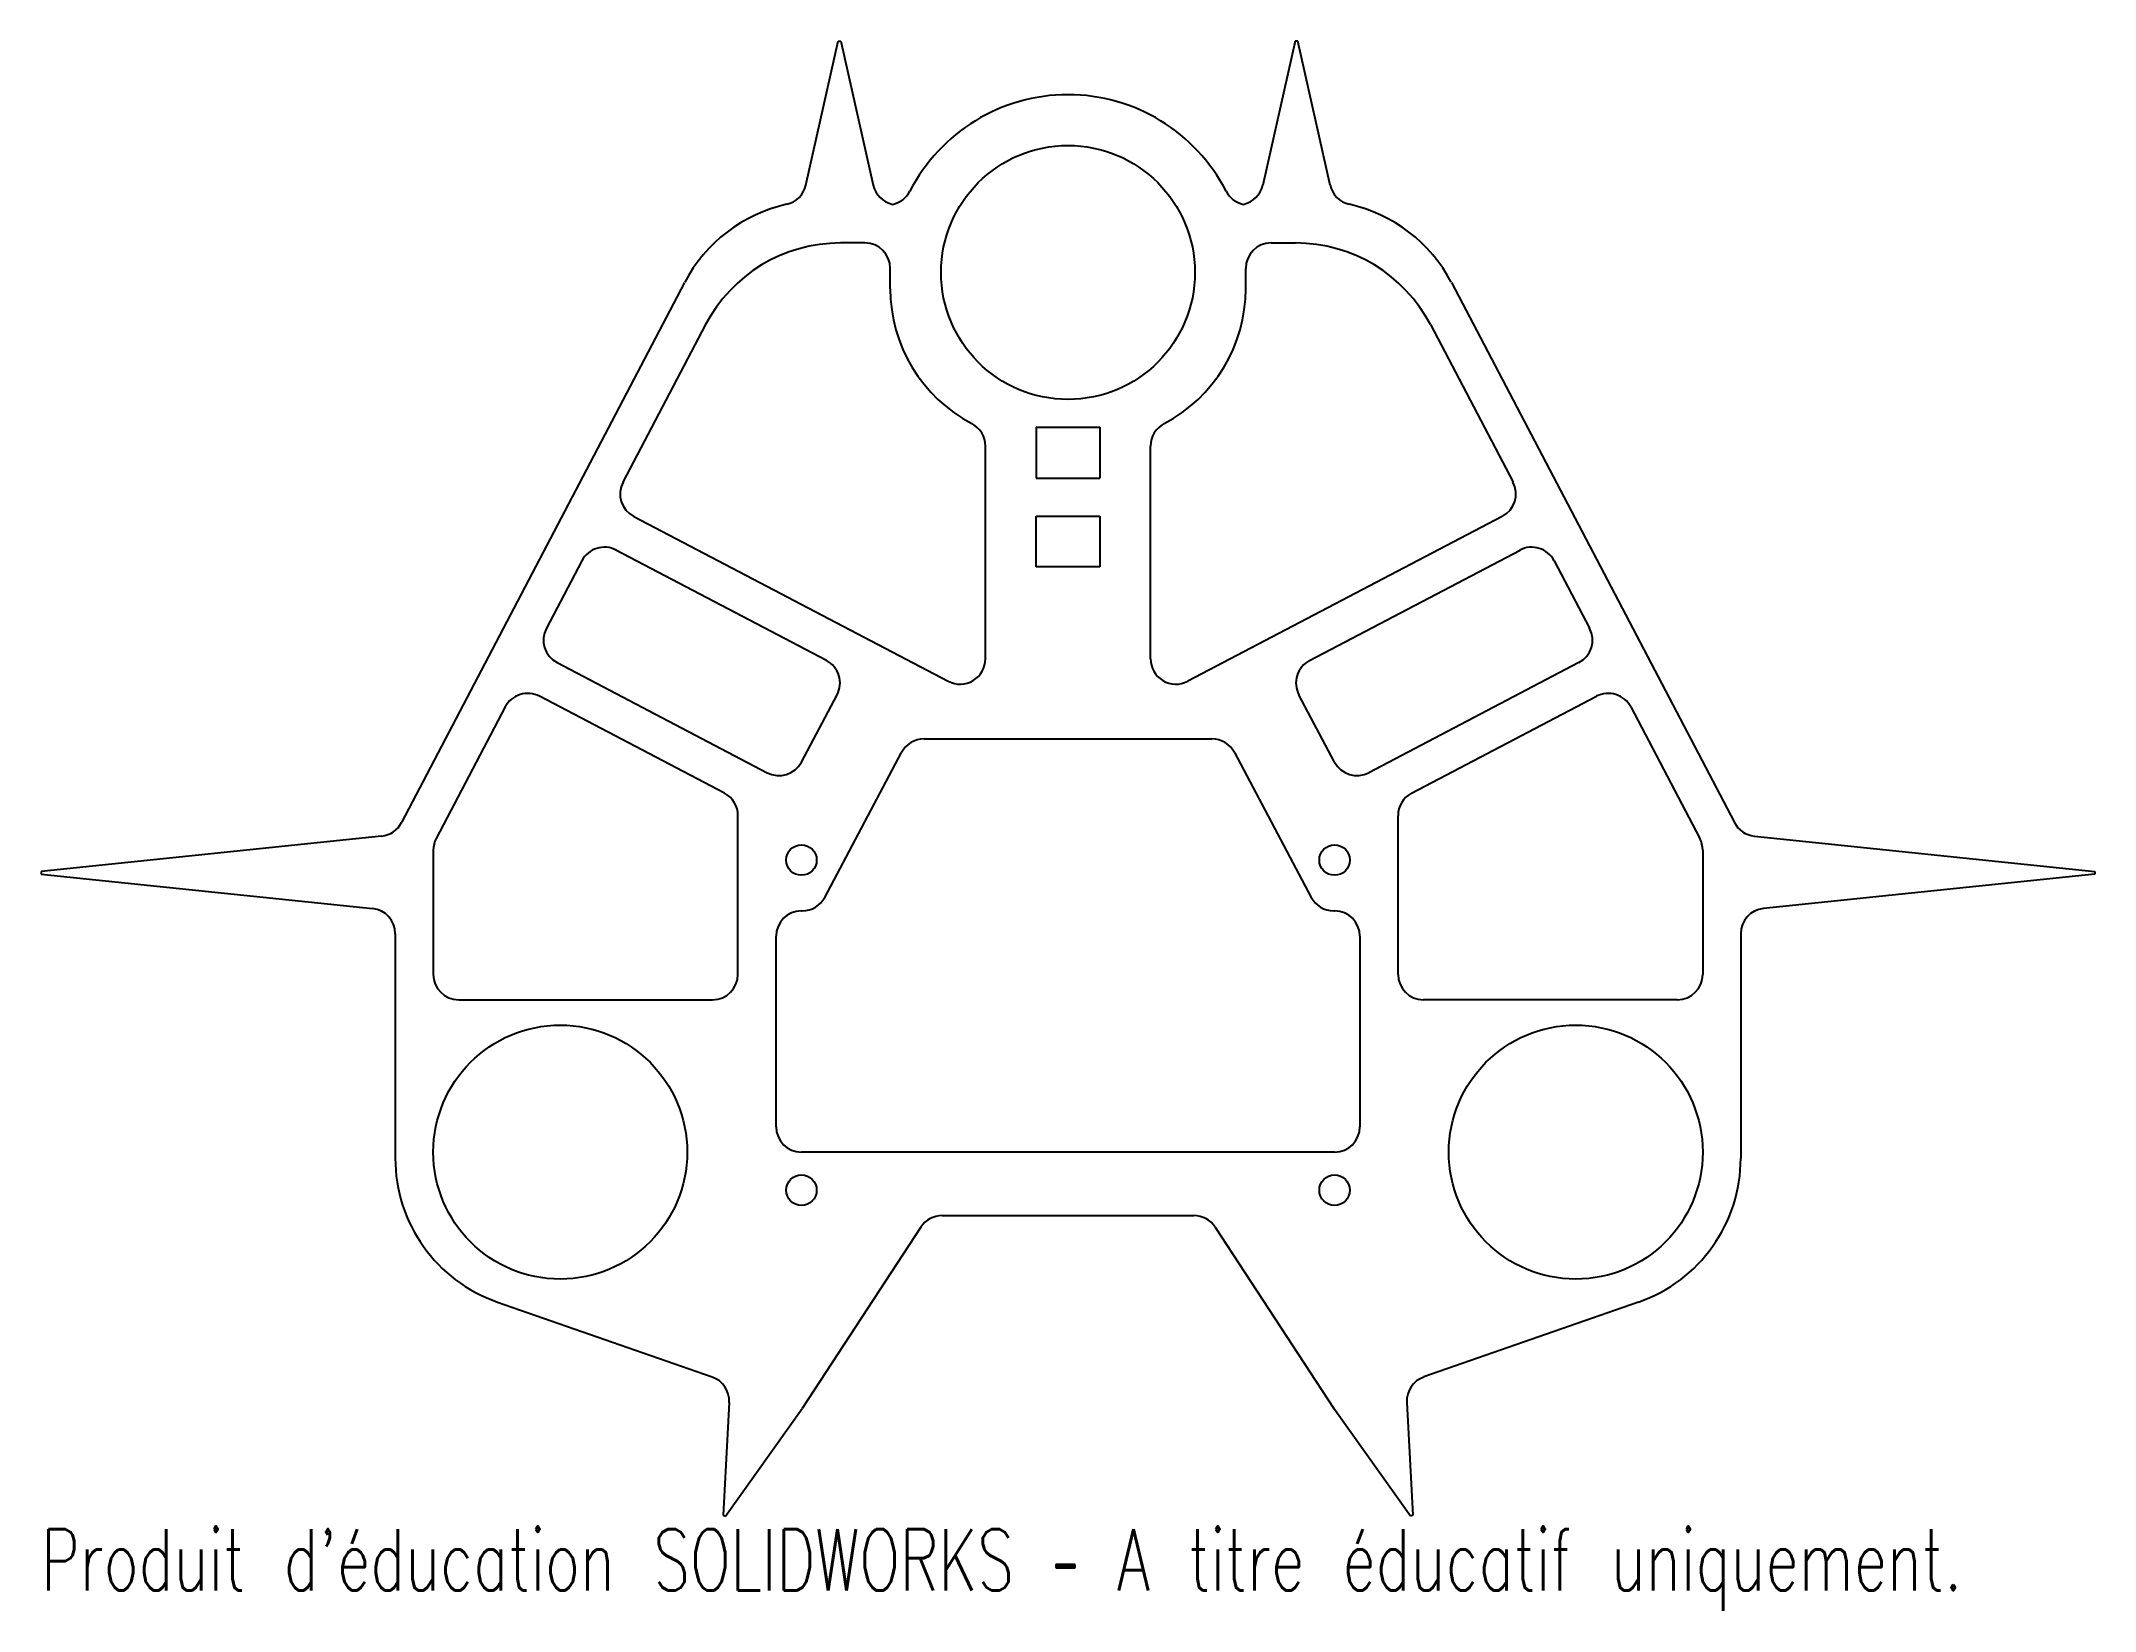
# Model space of a CAD drawing. Header units: millimetres. Extents: x -81 to 81, y -36 to 88.
import ezdxf

# ---------------------------------------------------------------- set-up
doc = ezdxf.new("R2010")
doc.units = ezdxf.units.MM
doc.styles.add('SLDTEXTSTYLE0', font='TXT', dxfattribs={"width": 0.7, "bigfont": 'bigfont'})

msp = doc.modelspace()

# ---------------------------------------------------------------- linework, layer by layer
at = {"color": 7, "linetype": 'Continuous', "lineweight": 25}
for p, q in [((-20.65, 76.16), (-18.1, 87.5)), ((-18.1, 87.5), (-17.9, 87.5)), ((-17.9, 87.5), (-15.35, 76.16)), ((17.9, 87.5), (15.35, 76.16)), ((18.1, 87.5), (17.9, 87.5)), ((20.65, 76.16), (18.1, 87.5)), ((-16, 71.6), (-17.93, 71.6)), ((16, 71.6), (17.93, 71.6)), ((-14, 68), (-14, 69.6)), ((14, 68), (14, 69.6)), ((-30.2, 68.5), (-52.5, 25.95)), ((30.2, 68.5), (52.5, 25.95)), ((-28.56, 65.17), (-35.06, 52.77)), ((28.56, 65.17), (35.06, 52.77)), ((-2.5, 57.09), (2.5, 57.09)), ((-2.5, 57.09), (-2.5, 53.09)), ((2.5, 57.09), (2.5, 53.09)), ((-6.5, 38.85), (-6.5, 55.6)), ((6.5, 38.85), (6.5, 55.6)), ((-2.5, 53.09), (2.5, 53.09)), ((-34.21, 50.07), (-9.43, 37.08)), ((-2.5, 46.09), (-2.5, 50.09)), ((-2.5, 50.09), (2.5, 50.09)), ((2.5, 50.09), (2.5, 46.09)), ((34.21, 50.07), (9.43, 37.08)), ((-19.03, 38.73), (-35.61, 47.41)), ((19.03, 38.73), (35.61, 47.41)), ((-38.31, 46.57), (-41.09, 41.26)), ((2.5, 46.09), (-2.5, 46.09)), ((38.31, 46.57), (41.09, 41.26)), ((-40.25, 38.56), (-23.7, 29.88)), ((40.25, 38.56), (23.7, 29.88)), ((-27.07, 28.26), (-41.64, 35.9)), ((-21, 30.72), (-18.19, 36.02)), ((21, 30.72), (18.19, 36.02)), ((27.07, 28.26), (41.64, 35.9)), ((-44.34, 35.06), (-49.77, 24.7)), ((44.34, 35.06), (49.77, 24.7)), ((-11.34, 32.54), (11.34, 32.54)), ((-19.16, 20.06), (-13.11, 31.48)), ((13.11, 31.48), (19.16, 20.06)), ((-26, 14), (-26, 26.49)), ((26, 14), (26, 26.49)), ((-54.07, 24.89), (-80.9, 22.1)), ((54.07, 24.89), (80.9, 22.1)), ((-50, 23.77), (-50, 14)), ((50, 23.77), (50, 14)), ((-80.9, 22.1), (-80.9, 21.9)), ((-80.9, 21.9), (-54.79, 19.19)), ((80.9, 21.9), (54.79, 19.19)), ((80.9, 22.1), (80.9, 21.9)), ((-21, 19), (-20.93, 19)), ((20.93, 19), (21, 19)), ((-53, 17.2), (-53, -0.48)), ((-23, 2), (-23, 17)), ((23, 17), (23, 2)), ((53, 17.2), (53, -0.48)), ((-48, 12), (-28, 12)), ((48, 12), (28, 12)), ((21, 0), (-21, 0)), ((-11.59, -5.9), (-20.94, -20.18)), ((-9.92, -5), (9.92, -5)), ((11.59, -5.9), (20.94, -20.18)), ((-44.95, -11.81), (-28.03, -17.71)), ((44.95, -11.81), (28.03, -17.71)), ((-26.69, -19.71), (-27.16, -28.6)), ((-26.98, -28.67), (-20.94, -20.18)), ((26.98, -28.67), (20.94, -20.18)), ((26.69, -19.71), (27.16, -28.6)), ((-27.16, -28.6), (-26.98, -28.67)), ((27.16, -28.6), (26.98, -28.67))]:
    msp.add_line(p, q, dxfattribs=at)
for centre, radius in [((0, 69.28), 10), ((-21, 23), 1.2), ((21, 23), 1.2), ((-40, 0), 10), ((40, 0), 10), ((-21, -3), 1.2), ((21, -3), 1.2)]:
    msp.add_circle(centre, radius, dxfattribs=at)
for centre, radius, start, end in [((0, 69.28), 14, 27.2177, 152.7823), ((-22.6, 76.6), 2, 282.5119, 347.3302), ((-13.4, 76.6), 2, 192.6698, 258.0431), ((13.4, 76.6), 2, 281.9569, 347.3302), ((22.6, 76.6), 2, 192.6698, 257.4881), ((-19.57, 62.93), 12, 102.5119, 152.3368), ((-14.23, 76.6), 2, 281.9569, 332.7823), ((14.23, 76.6), 2, 207.2177, 258.0431), ((19.57, 62.93), 12, 27.6632, 77.4881), ((-17.93, 59.6), 12, 90, 152.3368), ((-16, 69.6), 2, 0, 90), ((16, 69.6), 2, 90, 180), ((17.93, 59.6), 12, 27.6632, 90), ((-2, 68), 12, 180, 242.336), ((2, 68), 12, 297.664, 0), ((-8.5, 55.6), 2, 0, 62.336), ((8.5, 55.6), 2, 117.664, 180), ((-33.28, 51.84), 2, 152.3368, 242.3368), ((33.28, 51.84), 2, 297.6632, 27.6632), ((-36.53, 45.64), 2, 62.3368, 152.3368), ((36.53, 45.64), 2, 27.6632, 117.6632), ((-39.32, 40.33), 2, 152.3368, 242.3368), ((39.32, 40.33), 2, 297.6632, 27.6632), ((-8.5, 38.85), 2, 242.3368, 0), ((8.5, 38.85), 2, 180, 297.6632), ((-19.96, 36.95), 2, 332.082, 62.3368), ((19.96, 36.95), 2, 117.6632, 207.918), ((-42.57, 34.13), 2, 62.3368, 152.3368), ((42.57, 34.13), 2, 27.6632, 117.6632), ((-11.34, 30.54), 2, 90, 152.082), ((11.34, 30.54), 2, 27.918, 90), ((-22.77, 31.65), 2, 242.3368, 332.082), ((22.77, 31.65), 2, 207.918, 297.6632), ((-28, 26.49), 2, 0, 62.3368), ((28, 26.49), 2, 117.6632, 180), ((-54.27, 26.88), 2, 275.9342, 332.3368), ((54.27, 26.88), 2, 207.6632, 264.0658), ((-48, 23.77), 2, 152.3368, 180), ((48, 23.77), 2, 0, 27.6632), ((-20.93, 21), 2, 270, 332.082), ((20.93, 21), 2, 207.918, 270), ((-55, 17.2), 2, 0, 84.0658), ((-21, 17), 2, 90, 180), ((21, 17), 2, 0, 90), ((55, 17.2), 2, 95.9342, 180), ((-48, 14), 2, 180, 270), ((-28, 14), 2, 270, 0), ((28, 14), 2, 180, 270), ((48, 14), 2, 270, 0), ((-21, 2), 2, 180, 270), ((21, 2), 2, 270, 0), ((-41, -0.48), 12, 180, 250.7693), ((41, -0.48), 12, 289.2307, 0), ((-9.92, -7), 2, 90, 146.7757), ((9.92, -7), 2, 33.2243, 90), ((-28.69, -19.6), 2, 356.9415, 70.7693), ((28.69, -19.6), 2, 109.2307, 183.0585)]:
    msp.add_arc(centre, radius, start, end, dxfattribs=at)

# ---------------------------------------------------------------- texts
at = {"color": 7, "linetype": 'Continuous', "insert": (-80.9, -29.69), "char_height": 4.8336, "attachment_point": 1, "style": 'SLDTEXTSTYLE0'}
msp.add_mtext("Produit d'éducation SOLIDWORKS – A titre éducatif uniquement.", dxfattribs=at)

doc.saveas('drawing.dxf')
